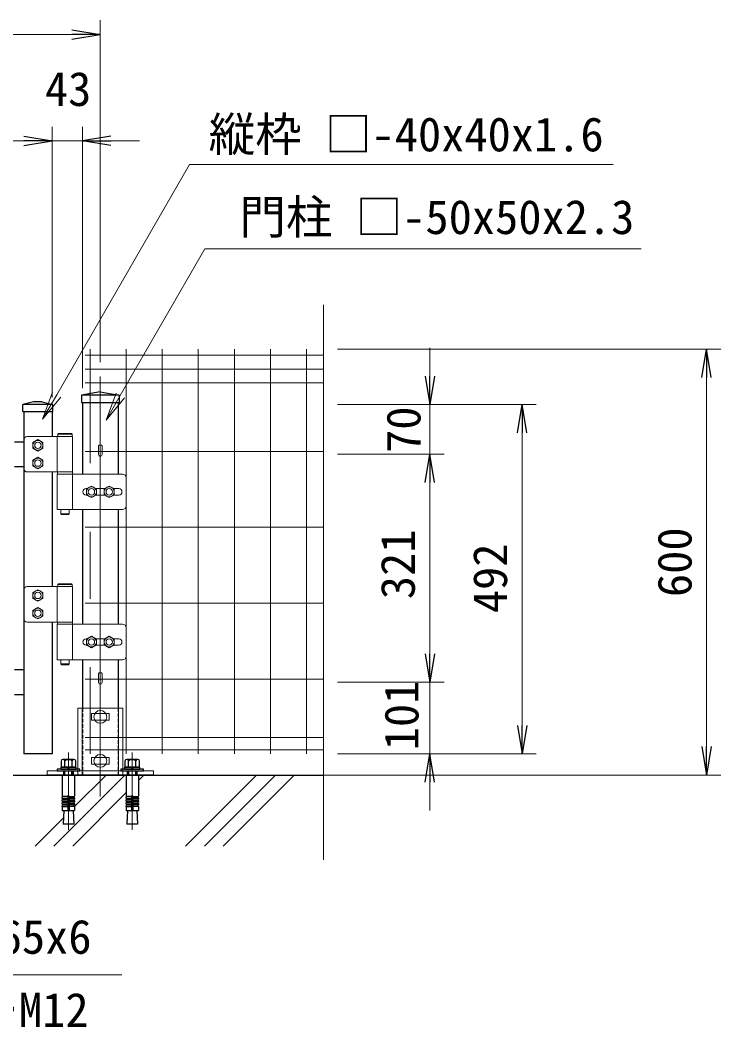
# Model space of a CAD drawing. Units: millimetres, scale not verified. Extents: x -1370 to 7030, y -2970 to 2970.
# Drawn here: x 373 to 1360, y -367 to 1056 of the extents above; entities that cross this region are included whole.
import ezdxf
from ezdxf.enums import TextEntityAlignment as Align

# ---------------------------------------------------------------- set-up
doc = ezdxf.new("R2010")
doc.units = ezdxf.units.MM
doc.header["$LTSCALE"] = 20
for name, pattern in [('DASHED', [7.5, 6, -1.5]), ('USER1', [50.8, 31.75, -6.35, 6.35, -6.35]), ('USER3', [0.375, 0.25, -0.125])]:
    doc.linetypes.add(name, pattern=pattern)
for name, color, linetype, lineweight in [('0-1_D-BMK', 2, 'USER1', 13), ('0-2_D-STR1', 1, 'Continuous', 25), ('0-4_D-STR3', 3, 'Continuous', 13), ('0-5_D-STR-TXT', 7, 'Continuous', 13), ('0-7_D-STR2', 7, 'Continuous', 13), ('0-8_D-STR-DIM', 7, 'Continuous', 13), ('0-9_0', 7, 'Continuous', 25), ('0-C_D-DCR-HCH', 7, 'Continuous', 13), ('0-D_D-BGD', 7, 'Continuous', 25)]:
    doc.layers.add(name, color=color, linetype=linetype, lineweight=lineweight)
doc.styles.add('ＭＳ ゴシック', font='')
doc.styles.get('ＭＳ ゴシック').set_extended_font_data('MS Gothic')

# ---------------------------------------------------------------- blocks, each defined once
blk = doc.blocks.new('_Open')
at = {"layer": '0-9_0'}
blk.add_line((-20, 3.33), (0, 0), dxfattribs=at)
blk.add_lwpolyline([(-20, -3.33), (0, 0), (-20, 0)], dxfattribs=at)

msp = doc.modelspace()

# ---------------------------------------------------------------- linework, layer by layer
at = {"layer": '0-1_D-BMK'}
for p, q in [((485.5, 554.55), (485.5, -37.01)), ((440.5, 24.9), (440.5, -84.1)), ((530.5, 24.9), (530.5, -84.1))]:
    msp.add_line(p, q, dxfattribs=at)
at = {"layer": '0-2_D-STR1'}
for p, q in [((485.5, 532.66), (458.99, 527.99)), ((458.99, 527.99), (458.99, 517.99)), ((511.99, 527.99), (501.5, 527.99)), ((511.99, 527.99), (511.99, 517.99)), ((418.5, 514.99), (376.5, 514.99)), ((376.5, 504.99), (376.5, 514.99)), ((403.5, 518.99), (418.5, 514.99)), ((418.5, 504.99), (418.5, 514.99)), ((458.99, 517.99), (511.99, 517.99)), ((460.5, 517.99), (460.5, 416.99)), ((501.5, 517.99), (511.99, 517.99)), ((510.5, 517.99), (510.5, 416.99)), ((376.5, 504.99), (418.5, 504.99)), ((377.5, 504.99), (377.5, 22.99)), ((417.5, 504.99), (417.5, 469.99)), ((377.5, 462.09), (364.49, 462.09)), ((377.5, 427.09), (364.49, 427.09)), ((417.5, 419.99), (417.5, 258.49)), ((460.5, 366.99), (460.5, 205.49)), ((510.5, 366.99), (510.5, 205.49)), ((417.5, 208.49), (417.5, 22.99)), ((460.5, 155.49), (460.5, 86.99)), ((510.5, 155.49), (510.5, 86.99)), ((377.5, 141.09), (364.49, 141.09)), ((377.5, 106.09), (364.49, 106.09)), ((417.5, 22.99), (377.5, 22.99)), ((510.5, -7.01), (460.5, -7.01))]:
    msp.add_line(p, q, dxfattribs=at)
at = {"layer": '0-2_D-STR1', "linetype": 'USER3'}
for p, q in [((460.5, 86.99), (460.5, -7.01)), ((510.5, 86.99), (510.5, -7.01))]:
    msp.add_line(p, q, dxfattribs=at)
at = {"layer": '0-2_D-STR1'}
for points in [[(485.5, 532.66), (511.99, 527.99), (458.99, 527.99)], [(403.5, 518.99), (391.5, 518.99), (376.5, 514.99)]]:
    msp.add_lwpolyline(points, dxfattribs=at)
at = {"layer": '0-4_D-STR3'}
for p, q in [((446.5, 469.99), (382.5, 469.99)), ((424.9, 469.99), (424.9, 419.99)), ((445.7, 472.99), (425.7, 472.99)), ((445.7, 469.99), (425.7, 469.99)), ((446.5, 469.99), (446.5, 419.99)), ((377.5, 464.99), (377.5, 424.99)), ((482.89, 456.71), (482.89, 444.54)), ((488.09, 456.71), (488.09, 444.54)), ((382.5, 419.99), (446.5, 419.99)), ((424.9, 416.99), (424.9, 366.99)), ((424.9, 416.99), (516.9, 416.99)), ((425.2, 419.99), (446.2, 419.99)), ((425.2, 419.99), (425.2, 416.99)), ((425.2, 416.99), (446.2, 416.99)), ((446.2, 419.99), (446.2, 416.99)), ((446.5, 416.99), (446.5, 366.99)), ((521.9, 411.99), (521.9, 371.99)), ((461, 391.99), (461.2, 391.99)), ((465.5, 396.49), (466.76, 396.49)), ((465.5, 387.49), (466.76, 387.49)), ((479.23, 396.49), (491.76, 396.49)), ((479.23, 387.49), (491.76, 387.49)), ((504.23, 396.49), (511.5, 396.49)), ((504.23, 387.49), (511.5, 387.49)), ((513, 391.99), (513.2, 391.99)), ((516.9, 366.99), (424.9, 366.99)), ((429.7, 366.99), (429.7, 360.99)), ((441.7, 360.99), (429.7, 360.99)), ((430.7, 359.99), (429.7, 360.99)), ((440.7, 359.99), (430.7, 359.99)), ((440.7, 359.99), (441.7, 360.99)), ((441.7, 366.99), (441.7, 360.99)), ((446.5, 258.49), (382.5, 258.49)), ((424.9, 258.49), (424.9, 208.49)), ((426.7, 262.49), (425.7, 261.49)), ((425.7, 261.49), (425.7, 258.49)), ((445.7, 261.49), (425.7, 261.49)), ((445.7, 258.49), (425.7, 258.49)), ((444.7, 262.49), (426.7, 262.49)), ((444.7, 262.49), (445.7, 261.49)), ((445.7, 261.49), (445.7, 258.49)), ((446.5, 258.49), (446.5, 208.49)), ((377.5, 253.49), (377.5, 213.49)), ((382.5, 208.49), (446.5, 208.49)), ((424.9, 205.49), (424.9, 155.49)), ((424.9, 205.49), (516.9, 205.49)), ((425.2, 208.49), (425.2, 205.49)), ((425.2, 205.49), (446.2, 205.49)), ((446.5, 205.49), (446.5, 155.49)), ((521.9, 200.49), (521.9, 160.49)), ((461, 180.49), (461.2, 180.49)), ((465.5, 184.99), (466.76, 184.99)), ((465.5, 175.99), (466.76, 175.99)), ((479.23, 184.99), (491.76, 184.99)), ((479.23, 175.99), (491.76, 175.99)), ((504.23, 184.99), (511.5, 184.99)), ((504.23, 175.99), (511.5, 175.99)), ((513, 180.49), (513.2, 180.49)), ((516.9, 155.49), (424.9, 155.49)), ((429.7, 155.49), (429.7, 149.49)), ((441.7, 155.49), (441.7, 149.49)), ((482.89, 135.71), (482.89, 123.54)), ((488.09, 135.71), (488.09, 123.54)), ((517, 87.17), (517, -0.83)), ((497.99, 79.92), (472.98, 79.92)), ((472.98, 79.92), (472.98, 70.42)), ((497.98, 79.92), (497.98, 70.42)), ((497.98, 70.42), (472.99, 70.42)), ((497.99, 17.92), (472.98, 17.92)), ((472.98, 17.92), (472.98, 8.42)), ((497.98, 17.92), (497.98, 8.42)), ((497.98, 8.42), (472.99, 8.42)), ((410.5, -0.83), (560.5, -0.83)), ((431.85, -7.01), (449.15, -7.01)), ((521.85, -7.01), (539.15, -7.01)), ((560.5, -0.83), (560.5, -6.83))]:
    msp.add_line(p, q, dxfattribs=at)
at = {"layer": '0-4_D-STR3', "linetype": 'DASHED'}
for p, q in [((460, 87.17), (460, -6.83)), ((511, 87.17), (511, -6.83)), ((433.5, -0.83), (433.5, -6.83)), ((447.5, -0.83), (447.5, -6.83)), ((454, -0.83), (454, -6.83)), ((517, -0.83), (517, -6.83)), ((523.5, -0.83), (523.5, -6.83)), ((537.5, -0.83), (537.5, -6.83))]:
    msp.add_line(p, q, dxfattribs=at)
at = {"layer": '0-4_D-STR3', "lineweight": 25}
for p, q in [((448.3, 15.09), (432.71, 15.09)), ((434.5, 15.09), (446.5, 15.09)), ((538.3, 15.09), (522.71, 15.09)), ((524.5, 15.09), (536.5, 15.09)), ((424.5, 1.29), (424.5, -1.01)), ((456.5, 1.29), (424.5, 1.29)), ((451.25, 4.29), (429.75, 4.29)), ((429.75, 4.29), (429.75, 1.29)), ((429.75, 1.29), (451.25, 1.29)), ((430.11, 12.59), (430.11, 4.29)), ((430.11, 4.29), (450.9, 4.29)), ((435.31, 4.29), (435.31, 12.59)), ((439, 4.29), (439.81, 1.29)), ((442, 1.29), (441.2, 4.29)), ((445.7, 4.29), (445.7, 12.59)), ((450.9, 4.29), (450.9, 12.59)), ((451.25, 1.29), (451.25, 4.29)), ((456.5, -1.01), (456.5, 1.29)), ((514.5, 1.29), (514.5, -1.01)), ((546.5, 1.29), (514.5, 1.29)), ((541.25, 4.29), (519.75, 4.29)), ((519.75, 4.29), (519.75, 1.29)), ((519.75, 1.29), (541.25, 1.29)), ((520.11, 12.59), (520.11, 4.29)), ((520.11, 4.29), (540.9, 4.29)), ((525.31, 4.29), (525.31, 12.59)), ((529, 4.29), (529.81, 1.29)), ((532, 1.29), (531.2, 4.29)), ((535.7, 4.29), (535.7, 12.59)), ((540.9, 4.29), (540.9, 12.59)), ((541.25, 1.29), (541.25, 4.29)), ((546.5, -1.01), (546.5, 1.29)), ((424.5, -1.01), (456.5, -1.01)), ((431.85, -7.01), (431.85, -37.05)), ((434.51, -1.01), (434.51, -7.01)), ((435.59, -7.01), (435.59, -1.01)), ((445.43, -7.01), (445.43, -1.01)), ((446.51, -7.01), (446.51, -1.01)), ((449.15, -7.01), (449.15, -37.05)), ((514.5, -1.01), (546.5, -1.01)), ((521.85, -7.01), (521.85, -37.05)), ((524.51, -1.01), (524.51, -7.01)), ((525.59, -7.01), (525.59, -1.01)), ((535.43, -7.01), (535.43, -1.01)), ((536.51, -7.01), (536.51, -1.01)), ((539.15, -7.01), (539.15, -37.05)), ((439.5, -37.05), (431.85, -37.05)), ((431.85, -39.55), (432.29, -37.09)), ((431.85, -39.55), (439.5, -39.55)), ((431.85, -39.55), (431.85, -41.05)), ((431.85, -41.05), (439.5, -41.05)), ((431.85, -43.55), (432.29, -41.09)), ((439.5, -37.05), (439.5, -57.01)), ((441.5, -37.05), (449.15, -37.05)), ((441.5, -37.05), (441.5, -57.01)), ((449.15, -39.55), (441.5, -39.55)), ((449.15, -41.05), (441.5, -41.05)), ((449.15, -39.55), (448.72, -37.09)), ((449.15, -43.55), (448.72, -41.09)), ((449.15, -39.55), (449.15, -41.05)), ((529.5, -37.05), (521.85, -37.05)), ((521.85, -39.55), (522.29, -37.09)), ((521.85, -39.55), (529.5, -39.55)), ((521.85, -39.55), (521.85, -41.05)), ((521.85, -41.05), (529.5, -41.05)), ((521.85, -43.55), (522.29, -41.09)), ((529.5, -37.05), (529.5, -57.01)), ((531.5, -37.05), (539.15, -37.05)), ((531.5, -37.05), (531.5, -57.01)), ((539.15, -39.55), (531.5, -39.55)), ((539.15, -41.05), (531.5, -41.05)), ((539.15, -39.55), (538.72, -37.09)), ((539.15, -43.55), (538.72, -41.09)), ((539.15, -39.55), (539.15, -41.05)), ((431.85, -43.55), (439.5, -43.55)), ((431.85, -43.55), (431.85, -45.05)), ((431.85, -45.05), (439.5, -45.05)), ((431.85, -47.55), (432.29, -45.09)), ((431.85, -47.55), (439.5, -47.55)), ((431.85, -47.55), (431.85, -49.05)), ((431.85, -51.51), (432.29, -49.05)), ((431.85, -49.05), (439.5, -49.05)), ((431.85, -51.51), (439.5, -51.51)), ((431.85, -51.51), (431.85, -57.01)), ((449.15, -43.55), (441.5, -43.55)), ((449.15, -45.05), (441.5, -45.05)), ((449.15, -47.55), (441.5, -47.55)), ((449.15, -49.05), (441.5, -49.05)), ((449.15, -51.51), (441.5, -51.51)), ((449.15, -47.55), (448.72, -45.09)), ((449.15, -51.51), (448.72, -49.05)), ((449.15, -43.55), (449.15, -45.05)), ((449.15, -47.55), (449.15, -49.05)), ((449.15, -51.51), (449.15, -57.01)), ((521.85, -43.55), (529.5, -43.55)), ((521.85, -43.55), (521.85, -45.05)), ((521.85, -45.05), (529.5, -45.05)), ((521.85, -47.55), (522.29, -45.09)), ((521.85, -47.55), (529.5, -47.55)), ((521.85, -47.55), (521.85, -49.05)), ((521.85, -51.51), (522.29, -49.05)), ((521.85, -49.05), (529.5, -49.05)), ((521.85, -51.51), (529.5, -51.51)), ((521.85, -51.51), (521.85, -57.01)), ((539.15, -43.55), (531.5, -43.55)), ((539.15, -45.05), (531.5, -45.05)), ((539.15, -47.55), (531.5, -47.55)), ((539.15, -49.05), (531.5, -49.05)), ((539.15, -51.51), (531.5, -51.51)), ((539.15, -47.55), (538.72, -45.09)), ((539.15, -51.51), (538.72, -49.05)), ((539.15, -43.55), (539.15, -45.05)), ((539.15, -47.55), (539.15, -49.05)), ((539.15, -51.51), (539.15, -57.01)), ((431.85, -57.01), (449.15, -57.01)), ((434.01, -57.01), (432.92, -76.11)), ((447, -57.01), (448.08, -76.11)), ((521.85, -57.01), (539.15, -57.01)), ((524.01, -57.01), (522.92, -76.11)), ((537, -57.01), (538.08, -76.11)), ((448.08, -76.11), (432.92, -76.11)), ((538.08, -76.11), (522.92, -76.11))]:
    msp.add_line(p, q, dxfattribs=at)
at = {"layer": '0-4_D-STR3'}
for points in [[(444.7, 473.99), (426.7, 473.99), (425.7, 472.99), (425.7, 469.99)], [(444.7, 473.99), (445.7, 472.99), (445.7, 469.99)], [(425.2, 208.49), (446.2, 208.49), (446.2, 205.49)], [(440.7, 148.49), (441.7, 149.49), (429.7, 149.49)], [(440.7, 148.49), (430.7, 148.49), (429.7, 149.49)], [(517, 87.17), (454, 87.17), (454, -0.83)], [(410.5, -0.83), (410.5, -6.83), (560.5, -6.83)]]:
    msp.add_lwpolyline(points, dxfattribs=at)
for points in [[(397.5, 465.59), (390.48, 461.54), (390.48, 453.44), (397.5, 449.39), (404.51, 453.44), (404.51, 461.54)], [(397.5, 440.59), (390.48, 436.54), (390.48, 428.44), (397.5, 424.39), (404.51, 428.44), (404.51, 436.54)], [(473, 400.09), (465.98, 396.04), (465.98, 387.94), (473, 383.89), (480.01, 387.94), (480.01, 396.04)], [(498, 400.09), (490.98, 396.04), (490.98, 387.94), (498, 383.89), (505.01, 387.94), (505.01, 396.04)], [(397.5, 254.09), (390.48, 250.04), (390.48, 241.94), (397.5, 237.89), (404.51, 241.94), (404.51, 250.04)], [(397.5, 229.09), (390.48, 225.04), (390.48, 216.94), (397.5, 212.89), (404.51, 216.94), (404.51, 225.04)], [(473, 188.59), (465.98, 184.54), (465.98, 176.44), (473, 172.39), (480.01, 176.44), (480.01, 184.54)], [(498, 188.59), (490.98, 184.54), (490.98, 176.44), (498, 172.39), (505.01, 176.44), (505.01, 184.54)]]:
    msp.add_lwpolyline(points, close=True, dxfattribs=at)
for centre, radius in [((397.5, 457.49), 7.03), ((397.5, 457.49), 4.5), ((397.5, 432.49), 7.03), ((397.5, 432.49), 4.5), ((473, 391.99), 7.03), ((498, 391.99), 7.03), ((473, 391.99), 4.5), ((498, 391.99), 4.5), ((397.5, 245.99), 7.03), ((397.5, 245.99), 4.5), ((397.5, 220.99), 7.03), ((397.5, 220.99), 4.5), ((473, 180.49), 7.03), ((498, 180.49), 7.03), ((473, 180.49), 4.5), ((498, 180.49), 4.5), ((485.49, 74.99), 9), ((485.5, 12.99), 9)]:
    msp.add_circle(centre, radius, dxfattribs=at)
for centre, radius, start, end in [((382.5, 464.99), 5, 90, 180), ((485.49, 444.54), 2.6, 180, 0), ((382.5, 424.99), 5, 180, 270), ((516.9, 411.99), 5, 0, 90), ((465.5, 391.99), 4.5, 90, 180), ((465.5, 391.99), 4.5, 180, 270), ((511.5, 391.99), 4.5, 0, 90), ((511.5, 391.99), 4.5, 270, 0), ((516.9, 371.99), 5, 270, 0), ((382.5, 253.49), 5, 90, 180), ((382.5, 213.49), 5, 180, 270), ((516.9, 200.49), 5, 0, 90), ((465.5, 180.49), 4.5, 90, 180), ((465.5, 180.49), 4.5, 180, 270), ((511.5, 180.49), 4.5, 0, 90), ((511.5, 180.49), 4.5, 270, 0), ((516.9, 160.49), 5, 270, 0), ((485.49, 123.54), 2.6, 180, 0)]:
    msp.add_arc(centre, radius, start, end, dxfattribs=at)
at = {"layer": '0-4_D-STR3', "lineweight": 25}
for centre, radius, start, end in [((432.71, 12.49), 2.6, 2.20423, 177.79577), ((440.5, 8.44), 6.65, 38.61324, 141.38676), ((448.3, 12.49), 2.6, 2.20423, 177.79577), ((522.71, 12.49), 2.6, 2.20423, 177.79577), ((530.5, 8.44), 6.65, 38.61324, 141.38676), ((538.3, 12.49), 2.6, 2.20423, 177.79577), ((440.5, -37.05), 1, 0, 180), ((530.5, -37.05), 1, 0, 180)]:
    msp.add_arc(centre, radius, start, end, dxfattribs=at)
at = {"layer": '0-4_D-STR3'}
for centre in [(485.49, 456.69), (485.49, 135.69)]:
    msp.add_ellipse(centre, major_axis=(-2.6, 0), ratio=0.649974, start_param=3.1415927, end_param=6.2831853, dxfattribs=at)
at = {"layer": '0-5_D-STR-TXT'}
msp.add_lwpolyline([(-440.83, -32.68), (-469.5, -4.01), (-446.25, -36.56), (-266.21, -288.62), (508.63, -288.62), (515.83, -288.62)], dxfattribs=at)
at = {"layer": '0-7_D-STR2'}
for p, q in [((799.88, 584.56), (464.29, 584.56)), ((471.27, 432.19), (471.27, 592.99)), ((522.04, 22.99), (522.04, 592.99)), ((572.81, 22.99), (572.81, 592.99)), ((623.58, 22.99), (623.58, 592.99)), ((674.35, 22.99), (674.35, 592.99)), ((725.12, 22.99), (725.12, 592.99)), ((775.89, 22.99), (775.89, 592.99)), ((799.88, 564.99), (464.29, 564.99)), ((799.88, 545.42), (464.29, 545.42)), ((799.88, 448.99), (464.29, 448.99)), ((799.88, 341.99), (464.29, 341.99)), ((471.27, 241.44), (471.27, 335.54)), ((799.88, 234.99), (464.29, 234.99)), ((471.27, 22.99), (471.27, 144.79)), ((799.88, 127.99), (464.29, 127.99)), ((799.88, 45.99), (464.29, 45.99)), ((799.88, 28.39), (464.29, 28.39))]:
    msp.add_line(p, q, dxfattribs=at)
at = {"layer": '0-8_D-STR-DIM'}
for p, q in [((485.5, 574.55), (485.5, 1056.36)), ((445.5, 1036.36), (-504.5, 1036.36)), ((417.5, 524.99), (417.5, 906.36)), ((417.5, 524.99), (417.5, 906.36)), ((460.5, 537.99), (460.5, 906.36)), ((-466.5, 886.36), (377.5, 886.36)), ((377.5, 886.36), (337.5, 886.36)), ((417.5, 886.36), (460.5, 886.36)), ((500.5, 886.36), (540.5, 886.36)), ((799.88, 655.6), (799.88, -126.64)), ((819.88, 592.99), (1359.88, 592.99)), ((949.88, 554.99), (949.88, 594.99)), ((1339.88, 552.99), (1339.88, 32.99)), ((429.83, 525.51), (404.06, 494.2)), ((519.39, 524.38), (493.61, 493.07)), ((819.88, 514.99), (969.88, 514.99)), ((819.88, 514.99), (1099.88, 514.99)), ((949.88, 444.99), (949.88, 514.99)), ((1079.88, 474.99), (1079.88, 62.99)), ((819.88, 444.99), (969.88, 444.99)), ((839.88, 444.99), (969.88, 444.99)), ((949.88, 163.99), (949.88, 404.99)), ((949.88, 404.99), (949.88, 364.99)), ((949.88, 163.99), (949.88, 203.99)), ((819.88, 123.99), (969.88, 123.99)), ((819.88, 123.99), (969.88, 123.99)), ((949.88, 22.99), (949.88, 123.99)), ((819.88, 22.99), (969.88, 22.99)), ((819.88, 22.99), (1099.88, 22.99)), ((630.49, -7.01), (1359.88, -7.01)), ((949.88, -17.01), (949.88, -57.01))]:
    msp.add_line(p, q, dxfattribs=at)
for points in [[(418.28, 532.18), (404.06, 494.2), (424.06, 528.84), (611.38, 853.29), (1201.01, 853.29), (1208.21, 853.29)], [(507.84, 531.04), (493.61, 493.07), (513.61, 527.71), (632.84, 734.23), (1240.68, 734.23), (1247.88, 734.23)]]:
    msp.add_lwpolyline(points, dxfattribs=at)
at = {"layer": '0-C_D-DCR-HCH'}
for p, q in [((420.06, -107.01), (520.06, -7.01)), ((449.13, -51.43), (493.54, -7.01)), ((539.14, -14.45), (546.58, -7.01)), ((605.68, -107.01), (705.68, -7.01)), ((632.19, -107.01), (732.19, -7.01)), ((658.71, -107.01), (758.71, -7.01)), ((446.58, -107.01), (521.84, -31.75)), ((393.54, -107.01), (433.42, -67.13))]:
    msp.add_line(p, q, dxfattribs=at)
at = {"layer": '0-D_D-BGD'}
msp.add_line((-858.89, -7.01), (799.04, -7.01), dxfattribs=at)

# ---------------------------------------------------------------- block references
at = {"layer": '0-8_D-STR-DIM', "xscale": 2, "yscale": 2}
for p in [(485.5, 1036.36), (417.5, 886.36), (417.5, 886.36)]:
    msp.add_blockref('_Open', p, dxfattribs=at)
for p, rotation in [((460.5, 886.36), 180), ((1339.88, 592.99), 90), ((949.88, 514.99), 270), ((1079.88, 514.99), 90), ((949.88, 444.99), 90), ((949.88, 444.99), 90), ((949.88, 123.99), 270), ((949.88, 123.99), 270), ((1079.88, 22.99), 270), ((1339.88, -7.01), 270), ((949.88, 22.99), 90)]:
    msp.add_blockref('_Open', p, dxfattribs=dict(at, rotation=rotation))

# ---------------------------------------------------------------- texts
at = {"layer": '0-5_D-STR-TXT', "style": 'ＭＳ ゴシック'}
for s, p in [('縦枠 □-40x40x1.6', (638.17, 857.17)), ('門柱 □-50x50x2.3', (681.43, 740.67)), (' 2-150x65x6', (113.27, -273.22)), ('他穿孔めねじアンカーM12', (-285.13, -376.24))]:
    msp.add_text(s, height=48.09, dxfattribs=at).set_placement(p, align=Align.BOTTOM_LEFT)
at = {"layer": '0-8_D-STR-DIM', "style": 'ＭＳ ゴシック'}
msp.add_text('43', height=48.09, dxfattribs=at).set_placement((407.4, 921.11), align=Align.BOTTOM_LEFT)
for s, p in [('70', (951.13, 446.74)), ('321', (943.14, 240.69)), ('600', (1333.14, 243.74)), ('492', (1073.14, 221.01)), ('101', (948.3, 27.91))]:
    msp.add_text(s, height=48.09, rotation=90, dxfattribs=at).set_placement(p, align=Align.BOTTOM_LEFT)

doc.saveas('drawing.dxf')
